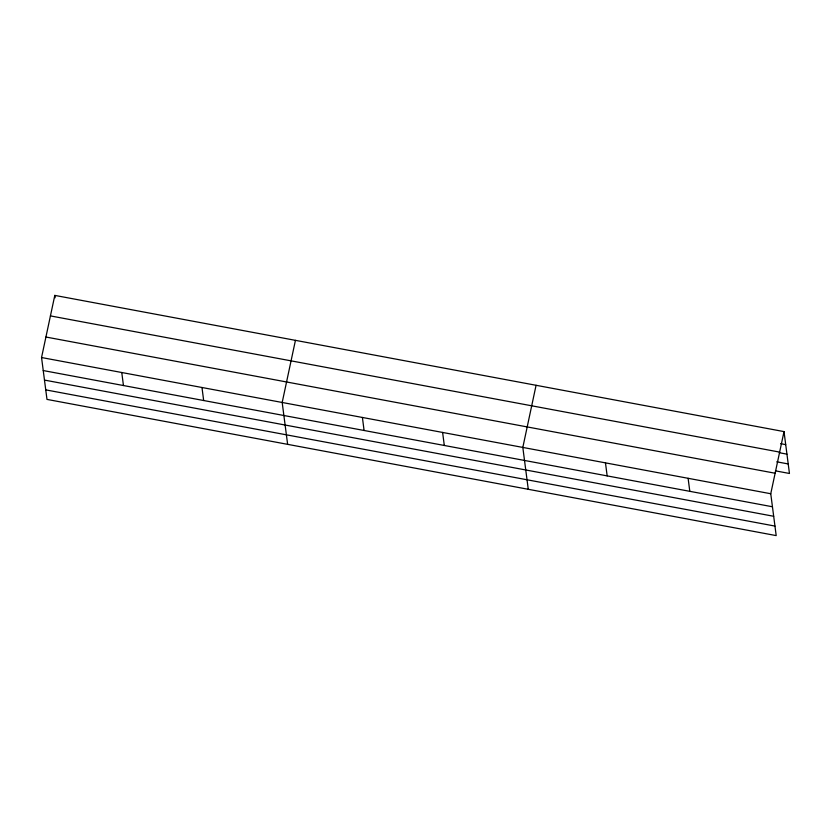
<?xml version="1.0" encoding="UTF-8"?>
<svg xmlns="http://www.w3.org/2000/svg" width="831" height="831" viewBox="0 0 831 831"><rect width="100%" height="100%" fill="white"/><g stroke="black" fill="none" stroke-linecap="round" stroke-linejoin="round"><path stroke-width="1.25" d="M784.017 431.601L770.753 493.739L776.196 535.6L46.983 399.399L41.55 357.527L54.804 295.4L784.017 431.601L789.45 473.473L775.468 470.855M295.441 340.346L282.187 402.484L287.63 444.346M536.078 385.293L522.824 447.431L528.267 489.293M780.621 443.681L785.7 444.627M50.431 315.905L779.634 452.106M779.312 452.718L786.936 454.152M776.767 461.818L788.214 463.947M45.923 337.022L775.126 473.234M41.55 357.527L770.753 493.739M43.243 370.553L772.446 506.765M44.479 380.079L773.682 516.28M45.747 389.874L774.959 526.085M688.11 478.303L689.803 491.329M605.467 462.867L607.16 475.893M442.611 432.442L444.305 445.468M362.399 417.463L364.092 430.489M201.975 387.495L203.668 400.521M121.762 372.517L123.455 385.542M54.804 295.4L55.116 297.768"/></g></svg>
